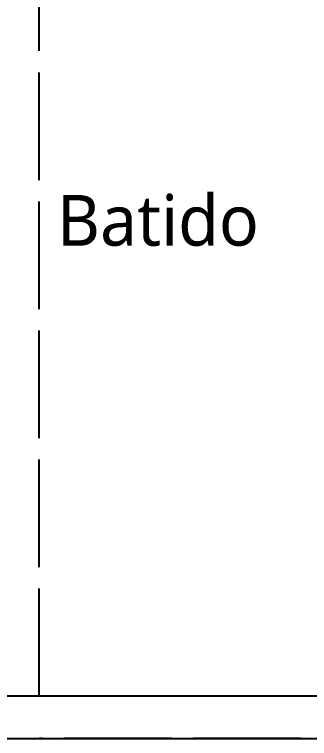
# Model space of a CAD drawing. Header units: millimetres. Extents: x 44692 to 101945, y -26273 to 14445.
# Drawn here: x 66666 to 67362, y -21808 to -20098 of the extents above; entities that cross this region are included whole.
import ezdxf

# ---------------------------------------------------------------- set-up
doc = ezdxf.new("R2010")
doc.units = ezdxf.units.MM
doc.header["$LTSCALE"] = 100
doc.linetypes.add('DASHEDX2', pattern=[3.048, 2.54, -0.508])
doc.layers.add('Area circulacion', color=50, linetype='DASHEDX2')
doc.layers.add('rotulo', color=211, linetype='Continuous')
doc.styles.add('OpenSans', font='OpenSans-Regular.ttf')

msp = doc.modelspace()

# ---------------------------------------------------------------- linework, layer by layer
for p, q in [((68865.508, -21707.991), (64053.09, -21707.991)), ((64053.09, -21807.991), (68865.508, -21807.991))]:
    msp.add_line(p, q)
at = {"layer": 'Area circulacion'}
msp.add_line((66723.828, -21707.991), (66723.828, -18840.848), dxfattribs=at)
at = {"layer": 'Area circulacion', "color": 2}
msp.add_line((68865.508, -21807.991), (66723.828, -21807.991), dxfattribs=at)

# ---------------------------------------------------------------- texts
at = {"layer": 'rotulo', "insert": (66766.16, -20523.882), "char_height": 120, "width": 1055.00166, "attachment_point": 1, "style": 'OpenSans'}
msp.add_mtext('Batido', dxfattribs=at)

doc.saveas('drawing.dxf')
